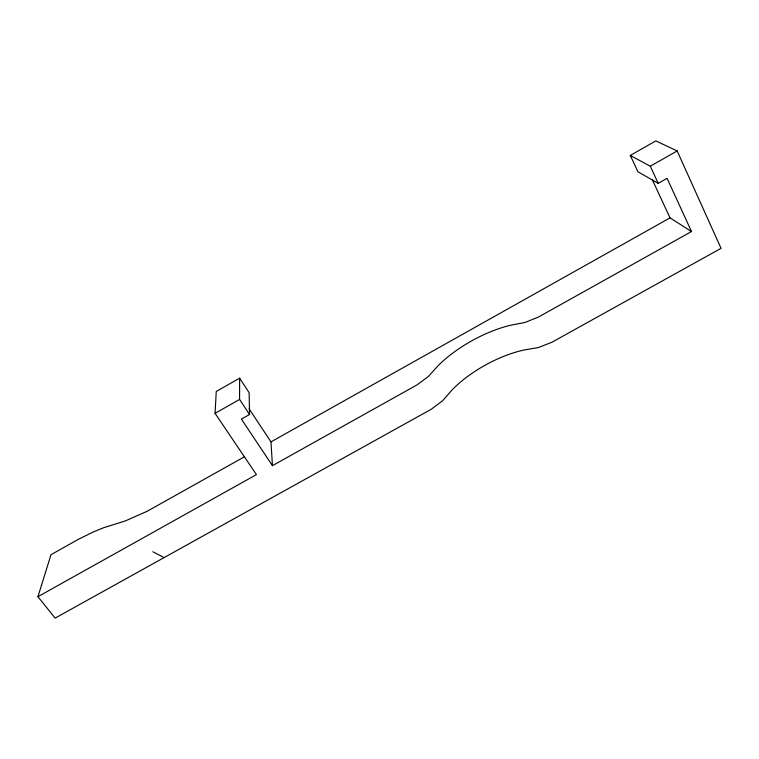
<?xml version="1.0" encoding="UTF-8"?>
<svg xmlns="http://www.w3.org/2000/svg" width="759" height="759" viewBox="0 0 759 759"><rect width="100%" height="100%" fill="white"/><g stroke="black" fill="none" stroke-linecap="round" stroke-linejoin="round"><path stroke-width="1.14" d="M249.55 414.499L239.578 399.433L239.616 378.181L216.249 391.502L215.063 413.351L256.438 474.612L37.95 596.678L55.113 618.12L431.33 409.215L442.573 400.799L451.804 390.24A69.562 28.899 -28.7 0 1 524.203 349.975L538.444 347.537L551.888 342.262L721.05 248.326L677.161 150.946L655.814 140.88L630.293 155.434L637.958 171.8L658.205 183.355L667.104 178.318L691.506 231.533L538.501 317.015L525 322.471L510.779 325.203A70.245 27.533 -28.9 0 0 437.801 366.028L428.361 376.483L416.976 384.917L272.443 465.665L241.409 419.11L249.55 414.499L249.132 392.659L239.616 378.181M37.95 596.678L50.986 554.715L77.94 539.554L93.224 531.983L103.461 527.799L125.434 520.883L147.113 511.3L244.398 456.804M215.063 413.351L239.578 399.433M630.293 155.434L650.283 166.212L677.161 150.946M272.443 465.665L270.982 441.89L670.017 217.88L691.506 231.533M152.844 551.727L164.105 557.599M249.085 408.759L270.982 441.89M652.304 179.722L670.017 217.88M650.283 166.212L658.205 183.355"/></g></svg>
